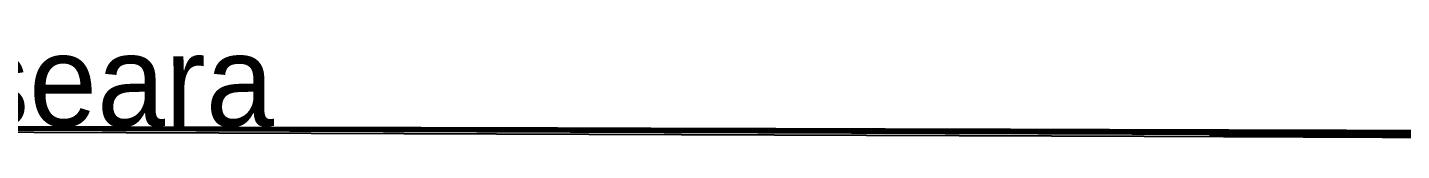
# Model space of a CAD drawing. Header units: metres. Extents: x 528129 to 864363, y 9998262 to 10000641.
# Drawn here: x 617762 to 629781, y 9999671 to 10000641 of the extents above; entities that cross this region are included whole.
import ezdxf

# ---------------------------------------------------------------- set-up
doc = ezdxf.new("R2010")
doc.units = ezdxf.units.M
for name, color, linetype in [('BACIA_CBHRCC', 1, 'CONTINUOUS'), ('HIDROGRAFIA', 5, 'CONTINUOUS'), ('LIMITES_MUNICIPAIS', 8, 'CONTINUOUS'), ('RIO_ARAGUAIA', 150, 'CONTINUOUS'), ('SEDES_MUNICIPAIS', 10, 'CONTINUOUS'), ('SUBBACIA_CAIAPO', 40, 'CONTINUOUS'), ('SUBBACIA_COCO', 30, 'CONTINUOUS')]:
    doc.layers.add(name, color=color, linetype=linetype)

msp = doc.modelspace()

# ---------------------------------------------------------------- linework, layer by layer
at = {"layer": 'BACIA_CBHRCC'}
for points in [[(629846.55, 9999765.191), (629695.525, 9999765.731), (629590.788, 9999766.1), (629377.304, 9999766.846), (629147.879, 9999767.649), (628993.25, 9999768.192), (628898.888, 9999768.525), (628724.28, 9999769.144), (628616.025, 9999769.529), (628510.319, 9999769.907), (628326.964, 9999770.567), (628217.018, 9999770.969), (628066.016, 9999771.529), (627974.379, 9999771.873), (627794.048, 9999772.554), (627701.802, 9999772.9), (627264.044, 9999774.534), (627082.287, 9999775.216), (626944.251, 9999775.731), (626800.804, 9999776.261), (626701.61, 9999776.622), (626569.089, 9999777.1), (626435.16, 9999777.576), (626283.545, 9999778.107), (625997.77, 9999779.086), (625898.497, 9999779.428), (625739.827, 9999779.978), (625630.566, 9999780.358), (625455.202, 9999780.97), (625336.686, 9999781.385), (625179.485, 9999781.937), (624697.85, 9999783.627), (624428.727, 9999784.566), (624237.422, 9999785.234), (624036.92, 9999785.932), (623939.782, 9999786.272), (623801.797, 9999786.756), (623671.062, 9999787.217), (623531.342, 9999787.708), (623333.977, 9999788.398), (623020.748, 9999789.492), (622914.497, 9999789.864), (622810.472, 9999790.229), (622594.074, 9999790.99), (622375.969, 9999791.755), (622272.945, 9999792.117), (622179.325, 9999792.446), (622104.008, 9999792.716), (622052.736, 9999792.906), (622019.923, 9999793.037), (622000.554, 9999793.124), (621998.133, 9999793.165), (622026.798, 9999793.101), (622079.174, 9999792.968), (622096.992, 9999792.943), (622088.377, 9999792.997), (622056.813, 9999793.134), (621982.25, 9999793.426), (621809.449, 9999794.083), (621721.691, 9999794.419), (621677.948, 9999794.589), (621637.746, 9999794.753), (621597.376, 9999794.952), (621580.199, 9999795.032), (621525.875, 9999795.256), (621463.243, 9999795.524), (621425.515, 9999795.674), (621372.79, 9999795.874), (621269.998, 9999796.247), (621148.758, 9999796.681), (621021.527, 9999797.133), (620929.642, 9999797.457), (620828.338, 9999797.811), (620731.92, 9999798.143), (620626.804, 9999798.501), (620517.3, 9999798.873), (620279.944, 9999799.675), (620121.186, 9999800.212), (620027.912, 9999800.528), (619902.526, 9999800.953), (619716.447, 9999801.585), (619597.026, 9999801.991), (619480.759, 9999802.388), (619256.822, 9999803.153), (619150.838, 9999803.516), (618894.934, 9999804.398), (618642.417, 9999805.263), (618543.81, 9999805.602), (618357.008, 9999806.245), (618139.129, 9999806.997), (618061.874, 9999807.265), (617993.387, 9999807.506), (617937.461, 9999807.705), (617894.372, 9999807.864), (617840.169, 9999808.069), (617765.821, 9999808.356), (617677.73, 9999808.676)], [(617721.403, 9999823.805), (617843.558, 9999823.431), (617971.688, 9999823.045), (618073.837, 9999822.74), (618172.828, 9999822.448), (618269.477, 9999822.165), (618427.096, 9999821.706), (618533.835, 9999821.393), (618661.145, 9999821.011), (618800.79, 9999820.573), (618851.189, 9999820.405), (618904.963, 9999820.214), (618927.037, 9999820.127), (618951.335, 9999820.022), (618965.507, 9999819.958), (618970.989, 9999819.919), (618965.8, 9999819.876), (618971.42, 9999819.835), (618995.237, 9999819.728), (619019.04, 9999819.634), (619065.21, 9999819.464), (619117.089, 9999819.283), (619182.404, 9999819.069), (619317.476, 9999818.656), (619604.456, 9999817.8), (619719.447, 9999817.455), (619842.658, 9999817.084), (620158.039, 9999816.128), (620291.634, 9999815.721), (620484.642, 9999815.13), (620605.384, 9999814.757), (620853.988, 9999813.985), (621087.19, 9999813.257), (621227.623, 9999812.817), (621346.995, 9999812.441), (621462.433, 9999812.076), (621528.489, 9999811.866), (621534.155, 9999811.853), (621617.04, 9999811.627), (621763.043, 9999811.221), (621882.757, 9999810.893), (621952.019, 9999810.708), (621993.475, 9999810.603), (622035.838, 9999810.509), (622052.992, 9999810.483), (622060.333, 9999810.485), (622061.777, 9999810.503), (622042.477, 9999810.59), (621988.461, 9999810.782), (621859.15, 9999811.214), (621739.401, 9999811.603), (621634.093, 9999811.943), (621465.654, 9999812.483), (621294.298, 9999813.031), (621078.133, 9999813.723), (620982.8, 9999814.033), (620900.025, 9999814.304), (620831.046, 9999814.533), (620779.251, 9999814.711), (620750.247, 9999814.821), (620751.21, 9999814.851), (620790.981, 9999814.762), (620832.427, 9999814.657), (620908.946, 9999814.454), (620970.82, 9999814.283), (621042.238, 9999814.08), (621122.05, 9999813.849), (621251.955, 9999813.465), (621444.528, 9999812.886), (621542.423, 9999812.594), (621681.617, 9999812.183), (621783.517, 9999811.888), (621941.807, 9999811.437), (622016.375, 9999811.237), (622103.492, 9999811.014), (622175.154, 9999810.826), (622245.128, 9999810.645), (622306.976, 9999810.491), (622355.548, 9999810.377), (622370.621, 9999810.35), (622377.733, 9999810.348), (622376.264, 9999810.391), (622369.611, 9999810.439), (622358.007, 9999810.5), (622329.57, 9999810.622), (622295.75, 9999810.746), (622221.054, 9999811.001), (622128.773, 9999811.305), (622027.605, 9999811.646), (622001.816, 9999811.751), (622006.373, 9999811.757), (622043.718, 9999811.693), (622063.729, 9999811.655), (622097.424, 9999811.581), (622169.904, 9999811.417), (622204.65, 9999811.337), (622244.027, 9999811.243), (622404.758, 9999810.837), (622458.863, 9999810.694), (622520.593, 9999810.524), (622690.91, 9999810.042), (622801.522, 9999809.719), (622924.277, 9999809.349), (623105.559, 9999808.79), (623381.986, 9999807.929), (623481.334, 9999807.62), (623632.936, 9999807.15), (623779.422, 9999806.704), (623857.235, 9999806.473), (623917.358, 9999806.303), (623958.333, 9999806.195), (623992.269, 9999806.121), (623995.229, 9999806.134), (623962.782, 9999806.297), (623962.16, 9999806.328), (623974.501, 9999806.371), (623955.125, 9999806.464), (623928.946, 9999806.578), (623917.102, 9999806.635), (623930.904, 9999806.623), (623981.24, 9999806.495), (624031.313, 9999806.358), (624091.408, 9999806.187), (624308.494, 9999805.555), (624422.282, 9999805.226), (624572.853, 9999804.793), (624757.527, 9999804.263), (624837.907, 9999804.029), (624922.803, 9999803.777), (625013.854, 9999803.503), (625110.746, 9999803.208), (625264.227, 9999802.736), (625451.007, 9999802.159), (625586.165, 9999801.744), (625688.698, 9999801.431), (626034.019, 9999800.384), (626286.106, 9999799.612), (626437.467, 9999799.15), (626637.334, 9999798.543), (626793.667, 9999798.066), (626957.864, 9999797.56), (627227.694, 9999796.723), (627366.956, 9999796.296), (627479.317, 9999795.962), (627552.017, 9999795.755), (627636.278, 9999795.523), (627717.8, 9999795.295), (627808.973, 9999795.037), (627909.433, 9999794.749), (628021.307, 9999794.423), (628270, 9999793.686), (628389.324, 9999793.335), (628464.239, 9999793.116), (628534.74, 9999792.914), (628614.853, 9999792.687), (628864.844, 9999791.987), (629002.735, 9999791.596), (629044.422, 9999791.482), (629121.33, 9999791.278), (629188.47, 9999791.083), (629298.587, 9999790.746), (629429.195, 9999790.335), (629568.33, 9999789.89), (629755.883, 9999789.279), (629848.796, 9999788.969)]]:
    msp.add_lwpolyline(points, dxfattribs=at)
at = {"layer": 'HIDROGRAFIA'}
for points in [[(620601.479, 9999809.783), (620068.699, 9999811.604), (619901.569, 9999812.224), (619773.711, 9999812.935), (619422.856, 9999814.16), (618418.549, 9999817.545), (618307.082, 9999817.933), (618259.253, 9999818.148), (618434.203, 9999817.724), (618003.658, 9999819.171), (618003.797, 9999819.396), (617788.368, 9999820.145), (617735.973, 9999820.327), (617545.228, 9999820.949), (617461.532, 9999821.306), (617190.48, 9999822.177), (616935.557, 9999822.961), (616552.928, 9999824.109), (615660.558, 9999826.74), (615277.662, 9999827.885), (613747.836, 9999832.496), (613492.679, 9999833.267), (613101.596, 9999834.466), (612963.575, 9999834.888)], [(620968.188, 9999799.305), (620946.143, 9999799.377), (620665.69, 9999800.301), (620132.767, 9999802.127), (619970.363, 9999802.725), (619884.349, 9999803.132), (619884.27, 9999803.268), (619762.387, 9999803.822), (619405.434, 9999805.074), (618962.995, 9999806.523), (618818.406, 9999806.954), (618028.089, 9999809.573), (617454.662, 9999811.399)], [(619432.595, 9999805.731), (619068.298, 9999806.895), (618615.65, 9999808.383), (618431.137, 9999809), (618004.408, 9999810.419), (617844.502, 9999810.973), (617530.752, 9999812.048)], [(623564.992, 9999795.815), (622919.629, 9999797.848), (622391.618, 9999799.593), (621881.818, 9999801.307), (621658.313, 9999802.035), (621307.87, 9999803.143), (620797.768, 9999804.754), (620223.814, 9999806.646), (619538.532, 9999808.956), (619172.063, 9999810.16), (618916.789, 9999810.975), (617896.907, 9999814.141), (617641.585, 9999814.945)], [(625021.75, 9999790.758), (625197.213, 9999790.126), (625260.872, 9999789.865), (625261.018, 9999789.699), (625197.265, 9999789.855), (624990.067, 9999790.474), (624762.796, 9999791.185), (624221.071, 9999792.961), (623778.566, 9999794.426), (623338.231, 9999795.834), (622704.157, 9999797.804), (622456.122, 9999798.508), (622471.866, 9999798.398), (622695.222, 9999797.509), (622726.807, 9999797.344), (622551.875, 9999797.799), (621388.194, 9999801.363), (621245.083, 9999801.759), (621228.968, 9999801.752), (621388.411, 9999800.991), (621053.559, 9999801.939), (621021.967, 9999801.982), (621197.185, 9999801.14), (621037.99, 9999801.484), (620400.666, 9999803.303), (620161.378, 9999803.943), (619915.835, 9999804.511), (619924.827, 9999804.329), (619830.138, 9999804.537), (619518.444, 9999805.473), (619432.595, 9999805.731)], [(630298.78, 9999770.678), (628864.315, 9999775.621), (626951.343, 9999782.192), (625038.495, 9999788.696), (624703.888, 9999789.809), (624353.49, 9999790.857), (624194.081, 9999791.173), (624050.695, 9999791.589), (623827.557, 9999792.282), (623237.623, 9999794.161), (622568.456, 9999796.213), (622600.021, 9999795.998), (622918.981, 9999794.751), (623078.334, 9999794.071), (623078.701, 9999793.922), (622839.567, 9999794.611), (622409.109, 9999795.954), (622106.431, 9999796.925), (621628.21, 9999798.485), (620703.788, 9999801.542), (619737.24, 9999804.731), (619432.595, 9999805.731)], [(620588.068, 9999809.163), (621081.755, 9999807.767), (621368.592, 9999806.927), (621814.72, 9999805.586), (622133.466, 9999804.595), (622452.589, 9999803.573), (623568.206, 9999799.823), (623887.287, 9999798.76), (624365.274, 9999797.189), (624843.377, 9999795.643), (625799.646, 9999792.561), (627074.674, 9999788.297), (628031.313, 9999785.105), (629306.492, 9999780.878), (631378.53, 9999773.867)], [(632043.059, 9999761.247), (631972.705, 9999761.573), (631236.357, 9999764.344), (630446.17, 9999767.222), (629674.13, 9999769.978), (629439.054, 9999770.786), (629001.124, 9999772.235), (628666.939, 9999773.391), (628179.355, 9999775.138), (627669.352, 9999776.917), (627339.977, 9999778.006), (627168.342, 9999778.546), (627159.292, 9999778.512), (627046.197, 9999778.847), (626477.31, 9999780.698), (626373.37, 9999780.997), (626129.812, 9999781.833), (625267.017, 9999784.909), (623898.727, 9999789.646), (623325.383, 9999791.594), (621266.03, 9999798.459), (620969.117, 9999799.302), (620968.188, 9999799.305)], [(628450.554, 9999770.2), (628099.817, 9999771.7), (626524.519, 9999777.574), (625968.809, 9999779.665), (625533.543, 9999781.328), (625342.369, 9999782.108), (625342.598, 9999782.676), (625470.111, 9999782.426), (625390.318, 9999782.779), (625103.342, 9999783.887), (624991.579, 9999784.387), (625119.297, 9999784.029), (625620.572, 9999782.409), (626510.019, 9999779.412), (626618.486, 9999779.091), (626633.644, 9999779.093), (625875.32, 9999781.846), (625629.418, 9999782.868), (625294.522, 9999784.152), (625023.71, 9999785.144), (623509.154, 9999790.525), (622106.418, 9999795.376), (620968.188, 9999799.305)], [(621735.28, 9999808.538), (621635.81, 9999808.94), (621429.496, 9999809.677), (620999.097, 9999811.115), (620982.754, 9999811.217), (621237.838, 9999810.566), (622193.822, 9999807.685), (622767.285, 9999806.071), (623022.496, 9999805.292), (623500.464, 9999803.795), (624297.683, 9999801.22), (625126.211, 9999798.545), (626561.087, 9999793.913), (627489.719, 9999790.859), (628392.616, 9999787.962), (629174.464, 9999785.505), (629541.172, 9999784.37), (629700.211, 9999783.909), (629795.819, 9999783.675), (629763.587, 9999783.974), (630497.058, 9999781.642)], [(621833.299, 9999807.152), (621959.692, 9999806.82), (623164.976, 9999803.167), (623884.94, 9999801.029), (624691.972, 9999798.508), (624981.857, 9999797.616), (625321.438, 9999796.574), (625575.13, 9999795.745), (626061.226, 9999794.104), (626348.282, 9999793.135), (626554.356, 9999792.414), (626758.217, 9999791.718), (627327.51, 9999789.787), (627965.201, 9999787.577), (628443.383, 9999785.946), (628841.996, 9999784.63), (629463.643, 9999782.652), (629718.472, 9999781.857), (630499.166, 9999779.614)], [(623691.57, 9999795.678), (624278.513, 9999793.814), (624784.1, 9999792.23), (625276.4, 9999790.639), (626567.701, 9999786.323), (628193.306, 9999780.94), (628814.862, 9999778.909), (629006.065, 9999778.323), (628942.293, 9999778.637), (628480.067, 9999780.294), (628161.402, 9999781.403), (627969.911, 9999782.095), (627938.12, 9999782.256), (628192.768, 9999781.756), (628559.08, 9999780.661), (628479.296, 9999781.047), (628208.478, 9999782.076), (627682.071, 9999784.007), (627235.932, 9999785.677), (627092.366, 9999786.292), (627267.433, 9999785.808), (628271.478, 9999782.623), (628558.497, 9999781.739), (628686.038, 9999781.373), (628717.95, 9999781.349), (628414.509, 9999782.646), (628366.666, 9999782.905), (628605.635, 9999782.348), (628844.794, 9999781.645), (629036.034, 9999781.041), (629530.015, 9999779.429), (630039.893, 9999777.731)], [(624534.883, 9999801.912), (624726.174, 9999801.34), (625188.371, 9999799.888), (626718.559, 9999794.947), (628057.175, 9999790.623), (629587.441, 9999785.6), (629953.733, 9999784.441), (630909.805, 9999781.484), (632073.335, 9999777.672), (633794.665, 9999771.869), (634751.11, 9999768.541), (635547.84, 9999765.711), (636329.029, 9999762.887), (636919.199, 9999760.72), (637476.904, 9999758.702), (637881.958, 9999757.205)], [(626800.035, 9999784.125), (627635.903, 9999781.402), (627971.058, 9999780.273), (628544.811, 9999778.295), (628958.953, 9999776.878), (629724.056, 9999774.302), (630010.922, 9999773.313)]]:
    msp.add_lwpolyline(points, dxfattribs=at)
at = {"layer": 'LIMITES_MUNICIPAIS'}
for points in [[(576992.691, 9999905.353), (606481.232, 9999819.813), (627530.506, 9999742.395), (644206.629, 9999671.494)], [(635613.293, 9999732.367), (615958.224, 9999803.231), (582707.879, 9999899.502)], [(582707.879, 9999899.502), (615958.224, 9999803.231), (635613.293, 9999732.367)], [(641456.809, 9999746.532), (626233.132, 9999800.653), (625889.676, 9999801.563), (624995.915, 9999804.151), (625071.222, 9999803.812), (624031.953, 9999806.675), (622398.448, 9999811.304), (621205.049, 9999814.568), (619751.23, 9999818.793), (620262.246, 9999816.914), (619490.065, 9999819.077), (615767.974, 9999829.697)], [(616763.251, 9999813.52), (618088.682, 9999809.19), (618342.698, 9999808.468), (619548.342, 9999804.518), (620081.591, 9999802.544), (619999.492, 9999802.516), (621016.513, 9999799.005), (621501.802, 9999797.552), (622281.447, 9999795.013), (623365.345, 9999791.273), (624145.651, 9999788.73), (626521.635, 9999780.372), (627369.125, 9999777.612), (627470.626, 9999777.424), (628524.918, 9999773.828), (629148.394, 9999771.536), (629699.346, 9999769.746), (630489.82, 9999766.991)], [(630489.82, 9999766.991), (629699.346, 9999769.746), (629148.394, 9999771.536), (628524.918, 9999773.828), (627470.626, 9999777.424), (627369.125, 9999777.612), (626521.635, 9999780.372), (624145.651, 9999788.73), (623365.345, 9999791.273), (622281.447, 9999795.013), (621501.802, 9999797.552), (621016.513, 9999799.005), (619999.492, 9999802.516), (620081.591, 9999802.544), (619548.342, 9999804.518), (618342.698, 9999808.468), (618088.682, 9999809.19), (616763.251, 9999813.52)], [(617068.682, 9999816.69), (617988.755, 9999813.709), (619011.53, 9999810.6), (620218.033, 9999806.716), (620939.757, 9999804.248), (621950.615, 9999801.046), (622651.265, 9999798.662), (624210.972, 9999793.609), (624571.688, 9999792.328), (626130.762, 9999787.159), (627638.631, 9999782.324), (629769.393, 9999775.124), (631556.613, 9999768.802)], [(631556.613, 9999768.802), (629769.393, 9999775.124), (627638.631, 9999782.324), (626130.762, 9999787.159), (624571.688, 9999792.328), (624210.972, 9999793.609), (622651.265, 9999798.662), (621950.615, 9999801.046), (620939.757, 9999804.248), (620218.033, 9999806.716), (619011.53, 9999810.6), (617988.755, 9999813.709), (617068.682, 9999816.69)], [(630897.33, 9999787.363), (627985.736, 9999796.115), (627213.178, 9999798.372), (626359.977, 9999800.633), (626233.132, 9999800.653), (641456.809, 9999746.532)], [(630336.244, 9999738.644), (628972.465, 9999744.17), (629133.682, 9999743.978), (629506.012, 9999742.55), (629086.423, 9999744.563), (628107.969, 9999748.675), (628351.658, 9999747.898), (629789.231, 9999741.973)], [(629977.415, 9999741.358), (629272.769, 9999744.452), (628490.145, 9999747.753), (629107.649, 9999745.63), (630026.408, 9999742.049)]]:
    msp.add_lwpolyline(points, dxfattribs=at)
at = {"layer": 'RIO_ARAGUAIA'}
msp.add_lwpolyline([(616625.308, 9999827.42), (619359.184, 9999819.775), (621664.403, 9999813.578), (624587.22, 9999805.25), (626672.486, 9999799.311), (628230.972, 9999794.966), (630973.929, 9999787.226), (633650.729, 9999779.259), (636201.306, 9999771.457), (639281.695, 9999761.891), (641745.99, 9999753.937), (641832.904, 9999753.654)], dxfattribs=at)
at = {"layer": 'SUBBACIA_CAIAPO'}
msp.add_lwpolyline([(629848.796, 9999788.969), (629755.883, 9999789.279), (629568.33, 9999789.89), (629429.195, 9999790.335), (629298.587, 9999790.746), (629188.47, 9999791.083), (629121.33, 9999791.278), (629044.422, 9999791.482), (629002.735, 9999791.596), (628864.844, 9999791.987), (628614.853, 9999792.687), (628534.74, 9999792.914), (628464.239, 9999793.116), (628389.324, 9999793.335), (628270, 9999793.686), (628021.307, 9999794.423), (627909.433, 9999794.749), (627808.973, 9999795.037), (627717.8, 9999795.295), (627636.278, 9999795.523), (627552.017, 9999795.755), (627479.317, 9999795.962), (627366.956, 9999796.296), (627227.694, 9999796.723), (626957.864, 9999797.56), (626793.667, 9999798.066), (626637.334, 9999798.543), (626437.467, 9999799.15), (626286.106, 9999799.612), (626034.019, 9999800.384), (625688.698, 9999801.431), (625586.165, 9999801.744), (625451.007, 9999802.159), (625264.227, 9999802.736), (625110.746, 9999803.208), (625013.854, 9999803.503), (624922.803, 9999803.777), (624837.907, 9999804.029), (624757.527, 9999804.263), (624572.853, 9999804.793), (624422.282, 9999805.226), (624308.494, 9999805.555), (624091.408, 9999806.187), (624031.313, 9999806.358), (623981.24, 9999806.495), (623930.904, 9999806.623), (623917.102, 9999806.635), (623928.946, 9999806.578), (623955.125, 9999806.464), (623974.501, 9999806.371), (623962.16, 9999806.328), (623962.782, 9999806.297), (623995.229, 9999806.134), (623992.269, 9999806.121), (623958.333, 9999806.195), (623917.358, 9999806.303), (623857.235, 9999806.473), (623779.422, 9999806.704), (623632.936, 9999807.15), (623481.334, 9999807.62), (623381.986, 9999807.929), (623105.559, 9999808.79), (622924.277, 9999809.349), (622801.522, 9999809.719), (622690.91, 9999810.042), (622520.593, 9999810.524), (622458.863, 9999810.694), (622404.758, 9999810.837), (622244.027, 9999811.243), (622204.65, 9999811.337), (622169.904, 9999811.417), (622097.424, 9999811.581), (622063.729, 9999811.655), (622043.718, 9999811.693), (622006.373, 9999811.757), (622001.816, 9999811.751), (622027.605, 9999811.646), (622128.773, 9999811.305), (622221.054, 9999811.001), (622295.75, 9999810.746), (622329.57, 9999810.622), (622358.007, 9999810.5), (622369.611, 9999810.439), (622376.264, 9999810.391), (622377.733, 9999810.348), (622370.621, 9999810.35), (622355.548, 9999810.377), (622306.976, 9999810.491), (622245.128, 9999810.645), (622175.154, 9999810.826), (622103.492, 9999811.014), (622016.375, 9999811.237), (621941.807, 9999811.437), (621783.517, 9999811.888), (621681.617, 9999812.183), (621542.423, 9999812.594), (621444.528, 9999812.886), (621251.955, 9999813.465), (621122.05, 9999813.849), (621042.238, 9999814.08), (620970.82, 9999814.283), (620908.946, 9999814.454), (620832.427, 9999814.657), (620790.981, 9999814.762), (620751.21, 9999814.851), (620750.247, 9999814.821), (620779.251, 9999814.711), (620831.046, 9999814.533), (620900.025, 9999814.304), (620982.8, 9999814.033), (621078.133, 9999813.723), (621294.298, 9999813.031), (621465.654, 9999812.483), (621634.093, 9999811.943), (621739.401, 9999811.603), (621859.15, 9999811.214), (621988.461, 9999810.782), (622042.477, 9999810.59), (622061.777, 9999810.503), (622060.333, 9999810.485), (622052.992, 9999810.483), (622035.838, 9999810.509), (621993.475, 9999810.603), (621952.019, 9999810.708), (621882.757, 9999810.893), (621763.043, 9999811.221), (621617.04, 9999811.627), (621534.155, 9999811.853), (621528.489, 9999811.866), (621521.338, 9999811.853), (621547.422, 9999811.736), (621569.093, 9999811.648), (621598.213, 9999811.538), (621736.714, 9999811.039), (621838.207, 9999810.686), (621967.51, 9999810.244), (622017.155, 9999810.06), (622047.178, 9999809.913), (622074.344, 9999809.796), (622085.211, 9999809.682), (622096.007, 9999809.609), (622125.51, 9999809.466), (622147.176, 9999809.351), (622174.125, 9999809.244), (622246.08, 9999808.989), (622324.741, 9999808.713), (622364.366, 9999808.568), (622390.661, 9999808.465), (622441.684, 9999808.285), (622528.452, 9999807.996), (622638.221, 9999807.637), (622801.911, 9999807.113), (622903.023, 9999806.792), (623080.272, 9999806.232), (623163.42, 9999805.971), (623318.601, 9999805.461), (623593.137, 9999804.552), (623834.899, 9999803.745), (623917.196, 9999803.469), (623990.71, 9999803.221), (624070.926, 9999802.946), (624182.774, 9999802.557), (624328.57, 9999802.057), (624468.201, 9999801.563), (624592.337, 9999801.137), (624981.592, 9999799.813), (625106.022, 9999799.386), (625508.929, 9999797.985), (625625.489, 9999797.573), (625692.098, 9999797.341), (625768.532, 9999797.08), (626038.506, 9999796.176), (626121.164, 9999795.896), (626189.734, 9999795.659), (626261.656, 9999795.39), (626258.747, 9999795.373), (626229.404, 9999795.441), (626192.625, 9999795.539), (626130.236, 9999795.708), (626094.553, 9999795.802), (626072.002, 9999795.851), (626066.063, 9999795.846), (626076.013, 9999795.791), (626136.324, 9999795.547), (626145.189, 9999795.492), (626074.731, 9999795.693), (625968.165, 9999796.027), (625834.703, 9999796.456), (625651.658, 9999797.058), (625431.189, 9999797.798), (625297.391, 9999798.24), (625162.387, 9999798.674), (624943.417, 9999799.369), (624727.524, 9999800.055), (624612.767, 9999800.421), (624434.872, 9999800.988), (624319.479, 9999801.358), (623931.267, 9999802.607), (623586.024, 9999803.719), (623455.828, 9999804.136), (623321.704, 9999804.564), (623131.429, 9999805.168), (622884.384, 9999805.95), (622693.479, 9999806.551), (622561.925, 9999806.963), (622431.325, 9999807.37), (622175.514, 9999808.162), (621868.172, 9999809.11), (621753.274, 9999809.462), (621473.187, 9999810.311), (621362.91, 9999810.643), (621255.702, 9999810.964), (621103.694, 9999811.415), (621011.367, 9999811.687), (620923.376, 9999811.943), (620843.475, 9999812.173), (620738.165, 9999812.472), (620680.002, 9999812.633), (620634.345, 9999812.753), (620598.872, 9999812.836), (620590.991, 9999812.782), (620578.925, 9999812.798), (620553.661, 9999812.856), (620491.912, 9999813.007), (620463.301, 9999813.06), (620424.955, 9999813.083), (620421.73, 9999813.071), (620428.997, 9999812.935), (620428.812, 9999812.886), (620433.645, 9999812.852), (620459.97, 9999812.71), (620474.569, 9999812.646), (620499.292, 9999812.549), (620573.077, 9999812.278), (620716.412, 9999811.764), (620777.183, 9999811.539), (620793.663, 9999811.466), (620782.729, 9999811.478), (620750.955, 9999811.568), (620908.257, 9999811.065), (621147.397, 9999810.308), (621243.017, 9999810.001), (621480.51, 9999809.248), (621627.506, 9999808.769), (621726.403, 9999808.436), (621775.595, 9999808.263), (621863.74, 9999807.966), (621977.96, 9999807.6), (622095.896, 9999807.231), (622188.182, 9999806.949), (622213.504, 9999806.871), (622236.741, 9999806.775), (622319.47, 9999806.481), (622398.518, 9999806.207), (622493.066, 9999805.886), (622690.742, 9999805.22), (622753.707, 9999805.004), (622829.84, 9999804.739), (622869.769, 9999804.594), (622882.673, 9999804.525), (622854.935, 9999804.595), (622745.384, 9999804.905), (622660.703, 9999805.146), (622581.831, 9999805.372), (622400.345, 9999805.898), (622307.072, 9999806.161), (622268.191, 9999806.267), (622214.561, 9999806.408), (622156.282, 9999806.551), (622126.288, 9999806.629), (622066.202, 9999806.79), (622022.95, 9999806.91), (621956.403, 9999807.1), (621878.404, 9999807.329), (621772.417, 9999807.646), (621646.103, 9999808.027), (621537.759, 9999808.352), (621457.332, 9999808.588), (621358.513, 9999808.849), (621296.881, 9999809.016), (621224.49, 9999809.222), (621122.566, 9999809.517), (621041.892, 9999809.746), (620929.141, 9999810.058), (620917.816, 9999810.088), (620917.286, 9999810.065), (620962.448, 9999809.893), (621165.207, 9999809.15), (621305.066, 9999808.647), (621417.735, 9999808.235), (621458.985, 9999808.082), (621546.393, 9999807.748), (621657.712, 9999807.337), (621732.985, 9999807.063), (621789.433, 9999806.86), (621879.919, 9999806.54), (621977.632, 9999806.198), (622050.701, 9999805.947), (622169.961, 9999805.545), (622291.638, 9999805.137), (622366.539, 9999804.885), (622434.086, 9999804.655), (622491.042, 9999804.458), (622561.483, 9999804.208), (622603.947, 9999804.055), (622650.759, 9999803.878), (622669.581, 9999803.794), (622638.411, 9999803.872), (622555.098, 9999804.126), (622395.075, 9999804.623), (622205.17, 9999805.208), (622079.807, 9999805.592), (621957.274, 9999805.964), (621823.139, 9999806.365), (621704.435, 9999806.715), (621634.378, 9999806.918), (621547.249, 9999807.161), (621501.872, 9999807.283), (621464.454, 9999807.373), (621455.375, 9999807.349), (621469.681, 9999807.228), (621515.172, 9999807.008), (621538.982, 9999806.905), (621571.641, 9999806.775), (621610.738, 9999806.626), (621670.093, 9999806.408), (621731.343, 9999806.19), (621802.744, 9999805.942), (621810.002, 9999805.919), (621720.739, 9999806.186), (621524.948, 9999806.79), (621425.107, 9999807.09), (621414.21, 9999807.092), (621367.963, 9999807.215), (621253.844, 9999807.566), (621125.6, 9999807.966), (620992.522, 9999808.389), (620853.233, 9999808.829), (620622.364, 9999809.545), (620372.332, 9999810.334), (620251.268, 9999810.717), (620106.352, 9999811.173), (619858.213, 9999811.949), (619719.84, 9999812.379), (619611.726, 9999812.71), (619570.266, 9999812.825), (619499.68, 9999813.004), (619442.652, 9999813.153), (619400.855, 9999813.254), (619393.792, 9999813.25), (619408.466, 9999813.175), (619390.751, 9999813.211), (619356.608, 9999813.297), (619327.143, 9999813.367), (619307.721, 9999813.405), (619314.264, 9999813.362), (619349.107, 9999813.231), (619404.87, 9999813.035), (619484.978, 9999812.766), (619673.819, 9999812.143), (619749.952, 9999811.886), (619808.456, 9999811.682), (619846.793, 9999811.539), (619882.44, 9999811.396), (619969.114, 9999811.084), (619996.406, 9999810.973), (619985.218, 9999810.976), (619947.108, 9999811.064), (619888.555, 9999811.206), (619874.879, 9999811.228), (619765.089, 9999811.547), (619706.429, 9999811.717), (619687.643, 9999811.718), (619621.78, 9999811.903), (619519.517, 9999812.206), (619428.972, 9999812.479), (619414.877, 9999812.523), (619536.898, 9999812.105), (619644.499, 9999811.727), (619701.909, 9999811.507), (619716, 9999811.436), (619709.274, 9999811.431), (619680.641, 9999811.496), (619641.294, 9999811.603), (619520.437, 9999811.949), (619304.844, 9999812.576), (619244.277, 9999812.748), (619197.699, 9999812.878), (619158.744, 9999812.974), (619125.352, 9999813.045), (619089.703, 9999813.126), (619078.246, 9999813.128), (619108.658, 9999813.006), (619142.984, 9999812.881), (619191.247, 9999812.714), (619306.318, 9999812.328), (619397.93, 9999812.025), (619500.541, 9999811.687), (619590.418, 9999811.394), (619897.261, 9999810.396), (620226.971, 9999809.323), (620327.722, 9999808.993), (620423.319, 9999808.678), (620512.914, 9999808.38), (620628.217, 9999807.992), (620685.165, 9999807.794), (620719.378, 9999807.665), (620729.539, 9999807.611), (620710.543, 9999807.639), (620643.803, 9999807.797), (620628.92, 9999807.824), (620623.862, 9999807.819), (620633.785, 9999807.765), (620694.828, 9999807.528), (620763.709, 9999807.278), (620850.831, 9999806.973), (620949.968, 9999806.632), (621052.942, 9999806.28), (621262.241, 9999805.57), (621316.668, 9999805.382), (621064.551, 9999806.097), (620986.809, 9999806.317), (620877.102, 9999806.623), (620810.194, 9999806.807), (620754.896, 9999806.958), (620697.81, 9999807.103), (620671.688, 9999807.161), (620652.228, 9999807.185), (620655.634, 9999807.149), (620715.826, 9999806.85), (620745.976, 9999806.72), (620789.887, 9999806.511), (620810.113, 9999806.424), (620834.875, 9999806.324), (620890.618, 9999806.112), (620941.008, 9999805.928), (621002.863, 9999805.71), (621074.59, 9999805.46), (621198.129, 9999805.035), (621291.687, 9999804.718), (621447.353, 9999804.194), (621557.034, 9999803.827), (621676.239, 9999803.428), (621766.74, 9999803.127), (621927.186, 9999802.595), (622266.868, 9999801.468), (622370.78, 9999801.12), (622526.96, 9999800.591), (622612.994, 9999800.294), (622710.634, 9999799.946), (622773.907, 9999799.707), (622798.475, 9999799.604), (622822.421, 9999799.494), (622847.014, 9999799.391), (622970.344, 9999798.914), (623007.57, 9999798.759), (623020.593, 9999798.685), (623014.08, 9999798.655), (623008.006, 9999798.656), (622975.683, 9999798.732), (622895.49, 9999798.945), (622868.397, 9999799.015), (622846.516, 9999799.068), (622814.446, 9999799.152), (622746.241, 9999799.345), (622635.843, 9999799.664), (622575.203, 9999799.84), (622412.285, 9999800.322), (622356.384, 9999800.483), (622311.529, 9999800.608), (622278.15, 9999800.696), (622262.484, 9999800.717), (622280.947, 9999800.638), (622324.474, 9999800.477), (622386.963, 9999800.252), (622473.813, 9999799.946), (622550.436, 9999799.68), (622749.39, 9999798.994), (622863.619, 9999798.601), (623077.093, 9999797.869), (623114.886, 9999797.739), (623228.632, 9999797.347), (623313.312, 9999797.049), (623364.682, 9999796.852), (623364.121, 9999796.826), (623335.949, 9999796.892), (623319.745, 9999796.918), (623328.974, 9999796.859), (623368.124, 9999796.705), (623585.037, 9999795.926), (623674.81, 9999795.611), (623788.281, 9999795.222), (623983.247, 9999794.561), (624162.899, 9999793.947), (624376.211, 9999793.208), (624473.578, 9999792.867), (624636.902, 9999792.282), (624775.637, 9999791.792), (624905.474, 9999791.339), (625133.182, 9999790.552), (625266.681, 9999790.088), (625361.126, 9999789.761), (625391.988, 9999789.652), (625602.813, 9999788.945), (625668.292, 9999788.697), (625742.948, 9999788.432), (625756.77, 9999788.371), (625773.972, 9999788.283), (625824.958, 9999788.079), (625866.743, 9999787.917), (625918.937, 9999787.719), (625986.845, 9999787.468), (626274.131, 9999786.415), (626340.063, 9999786.17), (626392.708, 9999785.969), (626437.239, 9999785.779), (626457.261, 9999785.679), (626474.471, 9999785.601), (626514.408, 9999785.427), (626533.282, 9999785.326), (626533.508, 9999785.243), (626518.132, 9999785.245), (626489.69, 9999785.302), (626401.562, 9999785.536), (626370.975, 9999785.613), (626357.024, 9999785.638), (626354.07, 9999785.627), (626362.585, 9999785.576), (626384.25, 9999785.482), (626470.547, 9999785.146), (626518.347, 9999784.965), (626599.1, 9999784.663), (626776.396, 9999784.006), (626847.765, 9999783.735), (626894.682, 9999783.551), (626929.357, 9999783.405), (626928.811, 9999783.405), (627042.118, 9999783.018), (627149.832, 9999782.651), (627280.375, 9999782.206), (627497.554, 9999781.469), (627800.865, 9999780.44), (627907.709, 9999780.074), (628009.078, 9999779.726), (628246.712, 9999778.901), (628351.965, 9999778.538), (628504.853, 9999778.014), (628601.737, 9999777.684), (628696.188, 9999777.364), (628859.636, 9999776.813), (629132.657, 9999775.896), (629244.265, 9999775.514), (629369.655, 9999775.061), (629422.508, 9999774.859), (629493.581, 9999774.577), (629586.735, 9999774.199), (629667.201, 9999773.88), (629756.088, 9999773.533), (629847.248, 9999773.181)], dxfattribs=at)
at = {"layer": 'SUBBACIA_COCO'}
for points in [[(629846.55, 9999765.191), (629695.525, 9999765.731), (629590.788, 9999766.1), (629377.304, 9999766.846), (629147.879, 9999767.649), (628993.25, 9999768.192), (628898.888, 9999768.525), (628724.28, 9999769.144), (628616.025, 9999769.529), (628510.319, 9999769.907), (628326.964, 9999770.567), (628217.018, 9999770.969), (628066.016, 9999771.529), (627974.379, 9999771.873), (627794.048, 9999772.554), (627701.802, 9999772.9), (627264.044, 9999774.534), (627082.287, 9999775.216), (626944.251, 9999775.731), (626800.804, 9999776.261), (626701.61, 9999776.622), (626569.089, 9999777.1), (626435.16, 9999777.576), (626283.545, 9999778.107), (625997.77, 9999779.086), (625898.497, 9999779.428), (625739.827, 9999779.978), (625630.566, 9999780.358), (625455.202, 9999780.97), (625336.686, 9999781.385), (625179.485, 9999781.937), (624697.85, 9999783.627), (624428.727, 9999784.566), (624237.422, 9999785.234), (624036.92, 9999785.932), (623939.782, 9999786.272), (623801.797, 9999786.756), (623671.062, 9999787.217), (623531.342, 9999787.708), (623333.977, 9999788.398), (623020.748, 9999789.492), (622914.497, 9999789.864), (622810.472, 9999790.229), (622594.074, 9999790.99), (622375.969, 9999791.755), (622272.945, 9999792.117), (622179.325, 9999792.446), (622104.008, 9999792.716), (622052.736, 9999792.906), (622019.923, 9999793.037), (622000.554, 9999793.124), (621998.133, 9999793.165), (622026.798, 9999793.101), (622079.174, 9999792.968), (622096.992, 9999792.943), (622088.377, 9999792.997), (622056.813, 9999793.134), (621982.25, 9999793.426), (621809.449, 9999794.083), (621721.691, 9999794.419), (621677.948, 9999794.589), (621637.746, 9999794.753), (621597.376, 9999794.952), (621580.199, 9999795.032), (621525.875, 9999795.256), (621463.243, 9999795.524), (621425.515, 9999795.674), (621372.79, 9999795.874), (621269.998, 9999796.247), (621148.758, 9999796.681), (621021.527, 9999797.133), (620929.642, 9999797.457), (620828.338, 9999797.811), (620731.92, 9999798.143), (620626.804, 9999798.501), (620517.3, 9999798.873), (620279.944, 9999799.675), (620121.186, 9999800.212), (620027.912, 9999800.528), (619902.526, 9999800.953), (619716.447, 9999801.585), (619597.026, 9999801.991), (619480.759, 9999802.388), (619256.822, 9999803.153), (619150.838, 9999803.516), (618894.934, 9999804.398), (618642.417, 9999805.263), (618543.81, 9999805.602), (618357.008, 9999806.245), (618139.129, 9999806.997), (618061.874, 9999807.265), (617993.387, 9999807.506), (617937.461, 9999807.705), (617894.372, 9999807.864), (617840.169, 9999808.069), (617765.821, 9999808.356), (617677.73, 9999808.676)], [(617721.403, 9999823.805), (617843.558, 9999823.431), (617971.688, 9999823.045), (618073.837, 9999822.74), (618172.828, 9999822.448), (618269.477, 9999822.165), (618427.096, 9999821.706), (618533.835, 9999821.393), (618661.145, 9999821.011), (618800.79, 9999820.573), (618851.189, 9999820.405), (618904.963, 9999820.214), (618927.037, 9999820.127), (618951.335, 9999820.022), (618965.507, 9999819.958), (618970.989, 9999819.919), (618965.8, 9999819.876), (618971.42, 9999819.835), (618995.237, 9999819.728), (619019.04, 9999819.634), (619065.21, 9999819.464), (619117.089, 9999819.283), (619182.404, 9999819.069), (619317.476, 9999818.656), (619604.456, 9999817.8), (619719.447, 9999817.455), (619842.658, 9999817.084), (620158.039, 9999816.128), (620291.634, 9999815.721), (620484.642, 9999815.13), (620605.384, 9999814.757), (620853.988, 9999813.985), (621087.19, 9999813.257), (621227.623, 9999812.817), (621346.995, 9999812.441), (621462.433, 9999812.076), (621528.489, 9999811.866), (621521.338, 9999811.853), (621547.422, 9999811.736), (621569.093, 9999811.648), (621598.213, 9999811.538), (621736.714, 9999811.039), (621838.207, 9999810.686), (621967.51, 9999810.244), (622017.155, 9999810.06), (622047.178, 9999809.913), (622074.344, 9999809.796), (622085.211, 9999809.682), (622096.007, 9999809.609), (622125.51, 9999809.466), (622147.176, 9999809.351), (622174.125, 9999809.244), (622246.08, 9999808.989), (622324.741, 9999808.713), (622364.366, 9999808.568), (622390.661, 9999808.465), (622441.684, 9999808.285), (622528.452, 9999807.996), (622638.221, 9999807.637), (622801.911, 9999807.113), (622903.023, 9999806.792), (623080.272, 9999806.232), (623163.42, 9999805.971), (623318.601, 9999805.461), (623593.137, 9999804.552), (623834.899, 9999803.745), (623917.196, 9999803.469), (623990.71, 9999803.221), (624070.926, 9999802.946), (624182.774, 9999802.557), (624328.57, 9999802.057), (624468.201, 9999801.563), (624592.337, 9999801.137), (624981.592, 9999799.813), (625106.022, 9999799.386), (625508.929, 9999797.985), (625625.489, 9999797.573), (625692.098, 9999797.341), (625768.532, 9999797.08), (626038.506, 9999796.176), (626121.164, 9999795.896), (626189.734, 9999795.659), (626261.656, 9999795.39), (626258.747, 9999795.373), (626229.404, 9999795.441), (626192.625, 9999795.539), (626130.236, 9999795.708), (626094.553, 9999795.802), (626072.002, 9999795.851), (626066.063, 9999795.846), (626076.013, 9999795.791), (626136.324, 9999795.547), (626145.189, 9999795.492), (626074.731, 9999795.693), (625968.165, 9999796.027), (625834.703, 9999796.456), (625651.658, 9999797.058), (625431.189, 9999797.798), (625297.391, 9999798.24), (625162.387, 9999798.674), (624943.417, 9999799.369), (624727.524, 9999800.055), (624612.767, 9999800.421), (624434.872, 9999800.988), (624319.479, 9999801.358), (623931.267, 9999802.607), (623586.024, 9999803.719), (623455.828, 9999804.136), (623321.704, 9999804.564), (623131.429, 9999805.168), (622884.384, 9999805.95), (622693.479, 9999806.551), (622561.925, 9999806.963), (622431.325, 9999807.37), (622175.514, 9999808.162), (621868.172, 9999809.11), (621753.274, 9999809.462), (621473.187, 9999810.311), (621362.91, 9999810.643), (621255.702, 9999810.964), (621103.694, 9999811.415), (621011.367, 9999811.687), (620923.376, 9999811.943), (620843.475, 9999812.173), (620738.165, 9999812.472), (620680.002, 9999812.633), (620634.345, 9999812.753), (620598.872, 9999812.836), (620590.991, 9999812.782), (620578.925, 9999812.798), (620553.661, 9999812.856), (620491.912, 9999813.007), (620463.301, 9999813.06), (620424.955, 9999813.083), (620421.73, 9999813.071), (620428.997, 9999812.935), (620428.812, 9999812.886), (620433.645, 9999812.852), (620459.97, 9999812.71), (620474.569, 9999812.646), (620499.292, 9999812.549), (620573.077, 9999812.278), (620716.412, 9999811.764), (620777.183, 9999811.539), (620793.663, 9999811.466), (620782.729, 9999811.478), (620750.955, 9999811.568), (620908.257, 9999811.065), (621147.397, 9999810.308), (621243.017, 9999810.001), (621480.51, 9999809.248), (621627.506, 9999808.769), (621726.403, 9999808.436), (621775.595, 9999808.263), (621863.74, 9999807.966), (621977.96, 9999807.6), (622095.896, 9999807.231), (622188.182, 9999806.949), (622213.504, 9999806.871), (622236.741, 9999806.775), (622319.47, 9999806.481), (622398.518, 9999806.207), (622493.066, 9999805.886), (622690.742, 9999805.22), (622753.707, 9999805.004), (622829.84, 9999804.739), (622869.769, 9999804.594), (622882.673, 9999804.525), (622854.935, 9999804.595), (622745.384, 9999804.905), (622660.703, 9999805.146), (622581.831, 9999805.372), (622400.345, 9999805.898), (622307.072, 9999806.161), (622268.191, 9999806.267), (622214.561, 9999806.408), (622156.282, 9999806.551), (622126.288, 9999806.629), (622066.202, 9999806.79), (622022.95, 9999806.91), (621956.403, 9999807.1), (621878.404, 9999807.329), (621772.417, 9999807.646), (621646.103, 9999808.027), (621537.759, 9999808.352), (621457.332, 9999808.588), (621358.513, 9999808.849), (621296.881, 9999809.016), (621224.49, 9999809.222), (621122.566, 9999809.517), (621041.892, 9999809.746), (620929.141, 9999810.058), (620917.816, 9999810.088), (620917.286, 9999810.065), (620962.448, 9999809.893), (621165.207, 9999809.15), (621305.066, 9999808.647), (621417.735, 9999808.235), (621458.985, 9999808.082), (621546.393, 9999807.748), (621657.712, 9999807.337), (621732.985, 9999807.063), (621789.433, 9999806.86), (621879.919, 9999806.54), (621977.632, 9999806.198), (622050.701, 9999805.947), (622169.961, 9999805.545), (622291.638, 9999805.137), (622366.539, 9999804.885), (622434.086, 9999804.655), (622491.042, 9999804.458), (622561.483, 9999804.208), (622603.947, 9999804.055), (622650.759, 9999803.878), (622669.581, 9999803.794), (622638.411, 9999803.872), (622555.098, 9999804.126), (622395.075, 9999804.623), (622205.17, 9999805.208), (622079.807, 9999805.592), (621957.274, 9999805.964), (621823.139, 9999806.365), (621704.435, 9999806.715), (621634.378, 9999806.918), (621547.249, 9999807.161), (621501.872, 9999807.283), (621464.454, 9999807.373), (621455.375, 9999807.349), (621469.681, 9999807.228), (621515.172, 9999807.008), (621538.982, 9999806.905), (621571.641, 9999806.775), (621610.738, 9999806.626), (621670.093, 9999806.408), (621731.343, 9999806.19), (621802.744, 9999805.942), (621810.002, 9999805.919), (621720.739, 9999806.186), (621524.948, 9999806.79), (621425.107, 9999807.09), (621414.21, 9999807.092), (621367.963, 9999807.215), (621253.844, 9999807.566), (621125.6, 9999807.966), (620992.522, 9999808.389), (620853.233, 9999808.829), (620622.364, 9999809.545), (620372.332, 9999810.334), (620251.268, 9999810.717), (620106.352, 9999811.173), (619858.213, 9999811.949), (619719.84, 9999812.379), (619611.726, 9999812.71), (619570.266, 9999812.825), (619499.68, 9999813.004), (619442.652, 9999813.153), (619400.855, 9999813.254), (619393.792, 9999813.25), (619408.466, 9999813.175), (619390.751, 9999813.211), (619356.608, 9999813.297), (619327.143, 9999813.367), (619307.721, 9999813.405), (619314.264, 9999813.362), (619349.107, 9999813.231), (619404.87, 9999813.035), (619484.978, 9999812.766), (619673.819, 9999812.143), (619749.952, 9999811.886), (619808.456, 9999811.682), (619846.793, 9999811.539), (619882.44, 9999811.396), (619969.114, 9999811.084), (619996.406, 9999810.973), (619985.218, 9999810.976), (619947.108, 9999811.064), (619888.555, 9999811.206), (619874.879, 9999811.228), (619765.089, 9999811.547), (619706.429, 9999811.717), (619687.643, 9999811.718), (619621.78, 9999811.903), (619519.517, 9999812.206), (619428.972, 9999812.479), (619414.877, 9999812.523), (619536.898, 9999812.105), (619644.499, 9999811.727), (619701.909, 9999811.507), (619716, 9999811.436), (619709.274, 9999811.431), (619680.641, 9999811.496), (619641.294, 9999811.603), (619520.437, 9999811.949), (619304.844, 9999812.576), (619244.277, 9999812.748), (619197.699, 9999812.878), (619158.744, 9999812.974), (619125.352, 9999813.045), (619089.703, 9999813.126), (619078.246, 9999813.128), (619108.658, 9999813.006), (619142.984, 9999812.881), (619191.247, 9999812.714), (619306.318, 9999812.328), (619397.93, 9999812.025), (619500.541, 9999811.687), (619590.418, 9999811.394), (619897.261, 9999810.396), (620226.971, 9999809.323), (620327.722, 9999808.993), (620423.319, 9999808.678), (620512.914, 9999808.38), (620628.217, 9999807.992), (620685.165, 9999807.794), (620719.378, 9999807.665), (620729.539, 9999807.611), (620710.543, 9999807.639), (620643.803, 9999807.797), (620628.92, 9999807.824), (620623.862, 9999807.819), (620633.785, 9999807.765), (620694.828, 9999807.528), (620763.709, 9999807.278), (620850.831, 9999806.973), (620949.968, 9999806.632), (621052.942, 9999806.28), (621262.241, 9999805.57), (621316.668, 9999805.382), (621064.551, 9999806.097), (620986.809, 9999806.317), (620877.102, 9999806.623), (620810.194, 9999806.807), (620754.896, 9999806.958), (620697.81, 9999807.103), (620671.688, 9999807.161), (620652.228, 9999807.185), (620655.634, 9999807.149), (620715.826, 9999806.85), (620745.976, 9999806.72), (620789.887, 9999806.511), (620810.113, 9999806.424), (620834.875, 9999806.324), (620890.618, 9999806.112), (620941.008, 9999805.928), (621002.863, 9999805.71), (621074.59, 9999805.46), (621198.129, 9999805.035), (621291.687, 9999804.718), (621447.353, 9999804.194), (621557.034, 9999803.827), (621676.239, 9999803.428), (621766.74, 9999803.127), (621927.186, 9999802.595), (622266.868, 9999801.468), (622370.78, 9999801.12), (622526.96, 9999800.591), (622612.994, 9999800.294), (622710.634, 9999799.946), (622773.907, 9999799.707), (622798.475, 9999799.604), (622822.421, 9999799.494), (622847.014, 9999799.391), (622970.344, 9999798.914), (623007.57, 9999798.759), (623020.593, 9999798.685), (623014.08, 9999798.655), (623008.006, 9999798.656), (622975.683, 9999798.732), (622895.49, 9999798.945), (622868.397, 9999799.015), (622846.516, 9999799.068), (622814.446, 9999799.152), (622746.241, 9999799.345), (622635.843, 9999799.664), (622575.203, 9999799.84), (622412.285, 9999800.322), (622356.384, 9999800.483), (622311.529, 9999800.608), (622278.15, 9999800.696), (622262.484, 9999800.717), (622280.947, 9999800.638), (622324.474, 9999800.477), (622386.963, 9999800.252), (622473.813, 9999799.946), (622550.436, 9999799.68), (622749.39, 9999798.994), (622863.619, 9999798.601), (623077.093, 9999797.869), (623114.886, 9999797.739), (623228.632, 9999797.347), (623313.312, 9999797.049), (623364.682, 9999796.852), (623364.121, 9999796.826), (623335.949, 9999796.892), (623319.745, 9999796.918), (623328.974, 9999796.859), (623368.124, 9999796.705), (623585.037, 9999795.926), (623674.81, 9999795.611), (623788.281, 9999795.222), (623983.247, 9999794.561), (624162.899, 9999793.947), (624376.211, 9999793.208), (624473.578, 9999792.867), (624636.902, 9999792.282), (624775.637, 9999791.792), (624775.637, 9999791.792), (624905.474, 9999791.339), (625133.182, 9999790.552), (625266.681, 9999790.088), (625361.126, 9999789.761), (625391.988, 9999789.652), (625602.813, 9999788.945), (625668.292, 9999788.697), (625742.948, 9999788.432), (625756.77, 9999788.371), (625773.972, 9999788.283), (625824.958, 9999788.079), (625866.743, 9999787.917), (625918.937, 9999787.719), (625986.845, 9999787.468), (626274.131, 9999786.415), (626340.063, 9999786.17), (626392.708, 9999785.969), (626437.239, 9999785.779), (626457.261, 9999785.679), (626474.471, 9999785.601), (626514.408, 9999785.427), (626533.282, 9999785.326), (626533.508, 9999785.243), (626518.132, 9999785.245), (626489.69, 9999785.302), (626401.562, 9999785.536), (626370.975, 9999785.613), (626357.024, 9999785.638), (626354.07, 9999785.627), (626362.585, 9999785.576), (626384.25, 9999785.482), (626470.547, 9999785.146), (626518.347, 9999784.965), (626599.1, 9999784.663), (626776.396, 9999784.006), (626847.765, 9999783.735), (626894.682, 9999783.551), (626929.357, 9999783.405), (626928.811, 9999783.405), (627042.118, 9999783.018), (627149.832, 9999782.651), (627280.375, 9999782.206), (627497.554, 9999781.469), (627800.865, 9999780.44), (627907.709, 9999780.074), (628009.078, 9999779.726), (628246.712, 9999778.901), (628351.965, 9999778.538), (628504.853, 9999778.014), (628601.737, 9999777.684), (628696.188, 9999777.364), (628859.636, 9999776.813), (629132.657, 9999775.896), (629244.265, 9999775.514), (629369.655, 9999775.061), (629422.508, 9999774.859), (629493.581, 9999774.577), (629586.735, 9999774.199), (629667.201, 9999773.88), (629756.088, 9999773.533), (629847.248, 9999773.181)]]:
    msp.add_lwpolyline(points, dxfattribs=at)

# ---------------------------------------------------------------- texts
at = {"layer": 'SEDES_MUNICIPAIS'}
msp.add_text('Caseara', height=800, dxfattribs=at).set_placement((615873.5, 9999829.375))

doc.saveas('drawing.dxf')
